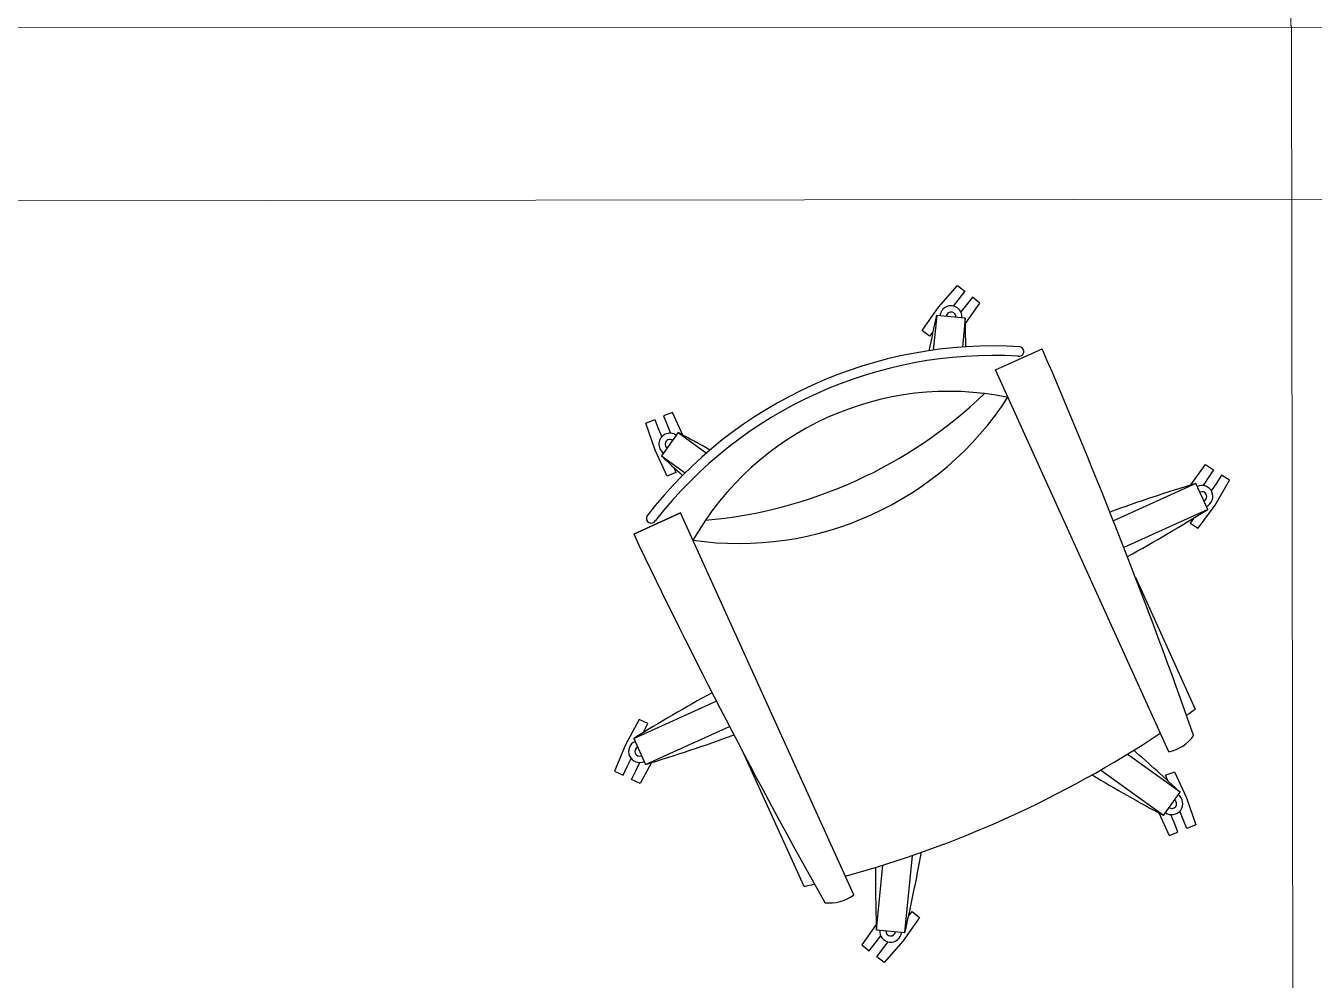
# Model space of a CAD drawing. Header units: inches. Extents: x 164.3 to 247.9, y 15.6 to 56.7.
# Drawn here: x 212.789 to 213.901, y 51.704 to 52.528 of the extents above; entities that cross this region are included whole.
import ezdxf

# ---------------------------------------------------------------- set-up
doc = ezdxf.new("R2010")
doc.units = ezdxf.units.IN
doc.header["$MEASUREMENT"] = 0
doc.layers.get('0').update_dxf_attribs({"lineweight": 0})
doc.layers.add('WALL 1 100', color=250, linetype='Continuous', lineweight=9)
doc.layers.add('провода', color=1, linetype='Continuous', lineweight=5)

msp = doc.modelspace()

# ---------------------------------------------------------------- linework, layer by layer
at = {"color": 7, "linetype": 'ByBlock', "lineweight": -2}
for p, q in [((213.577, 52.2856), (213.5932, 52.3043)), ((213.5932, 52.3043), (213.5997, 52.2992)), ((213.5997, 52.2992), (213.5946, 52.2927)), ((213.5946, 52.2927), (213.5897, 52.2865)), ((213.6011, 52.2876), (213.5962, 52.2814)), ((213.6001, 52.2713), (213.6127, 52.289)), ((213.6062, 52.2941), (213.6011, 52.2876)), ((213.6127, 52.289), (213.6062, 52.2941)), ((213.5627, 52.2655), (213.577, 52.2856)), ((213.5754, 52.2784), (213.5724, 52.2484)), ((213.6, 52.276), (213.5754, 52.2784)), ((213.6, 52.276), (213.5975, 52.251)), ((213.5691, 52.2604), (213.5627, 52.2655)), ((213.5721, 52.2642), (213.5691, 52.2604)), ((213.6262, 52.2313), (213.6665, 52.2496)), ((213.7757, 51.9015), (213.6262, 52.2313)), ((213.3243, 52.1855), (213.332, 52.1886)), ((213.332, 52.1886), (213.335, 52.1809)), ((213.3473, 52.1947), (213.3396, 52.1917)), ((213.3396, 52.1917), (213.3427, 52.184)), ((213.3563, 52.175), (213.3473, 52.1947)), ((213.3323, 52.1621), (213.3243, 52.1855)), ((213.335, 52.1809), (213.338, 52.1736)), ((213.3522, 52.1772), (213.3378, 52.1571)), ((213.3427, 52.184), (213.3456, 52.1766)), ((213.3522, 52.1772), (213.3767, 52.1596)), ((213.3427, 52.1396), (213.3323, 52.1621)), ((213.3378, 52.1571), (213.3582, 52.1425)), ((213.3503, 52.1427), (213.3427, 52.1396)), ((213.3485, 52.1472), (213.3503, 52.1427)), ((213.7947, 52.132), (213.8074, 52.1496)), ((213.8074, 52.1496), (213.8143, 52.1451)), ((213.8143, 52.1451), (213.8098, 52.1382)), ((213.7992, 52.1334), (213.7279, 52.101)), ((213.8094, 52.1108), (213.7992, 52.1334)), ((213.8098, 52.1382), (213.8055, 52.1315)), ((213.8168, 52.1337), (213.8124, 52.127)), ((213.8157, 52.1147), (213.8281, 52.1361)), ((213.8212, 52.1406), (213.8168, 52.1337)), ((213.8281, 52.1361), (213.8212, 52.1406)), ((213.8094, 52.1108), (213.737, 52.078)), ((213.8012, 52.0946), (213.8157, 52.1147)), ((213.3542, 52.1079), (213.3138, 52.0896)), ((213.3138, 52.0896), (213.3542, 52.1079)), ((213.5037, 51.7781), (213.3542, 52.1079)), ((213.797, 52.1032), (213.7943, 52.0991)), ((213.7943, 52.0991), (213.8012, 52.0946)), ((213.7469, 52.0524), (213.7985, 51.9385)), ((213.3138, 51.9132), (213.3851, 51.9455)), ((213.3184, 51.9296), (213.3067, 51.9078)), ((213.3259, 51.926), (213.3184, 51.9296)), ((213.3223, 51.9186), (213.3259, 51.926)), ((213.3241, 51.8907), (213.3965, 51.9236)), ((213.3138, 51.9132), (213.3241, 51.8907)), ((213.3222, 51.9184), (213.3223, 51.9186)), ((213.3067, 51.9078), (213.2972, 51.885)), ((213.4609, 51.7854), (213.4092, 51.8992)), ((213.7855, 51.8669), (213.7399, 51.8996)), ((213.3046, 51.8814), (213.3081, 51.8889)), ((213.3081, 51.8889), (213.3116, 51.896)), ((213.3156, 51.8853), (213.319, 51.8925)), ((213.3291, 51.8923), (213.3195, 51.8743)), ((213.2972, 51.885), (213.3046, 51.8814)), ((213.312, 51.8779), (213.3156, 51.8853)), ((213.3195, 51.8743), (213.312, 51.8779)), ((213.7711, 51.8468), (213.7167, 51.8858)), ((213.773, 51.8814), (213.7806, 51.8844)), ((213.7748, 51.8769), (213.773, 51.8814)), ((213.7806, 51.8844), (213.7909, 51.8619)), ((213.7711, 51.8468), (213.7855, 51.8669)), ((213.7909, 51.8619), (213.799, 51.8385)), ((213.767, 51.8491), (213.776, 51.8293)), ((213.7806, 51.8401), (213.7776, 51.8474)), ((213.7882, 51.8431), (213.7853, 51.8505)), ((213.7913, 51.8355), (213.7882, 51.8431)), ((213.776, 51.8293), (213.7836, 51.8324)), ((213.7836, 51.8324), (213.7806, 51.8401)), ((213.799, 51.8385), (213.7913, 51.8355)), ((213.5479, 51.7456), (213.5544, 51.8122)), ((213.5233, 51.748), (213.5288, 51.8038)), ((213.5606, 51.7586), (213.5463, 51.7384)), ((213.5511, 51.7599), (213.5541, 51.7637)), ((213.5541, 51.7637), (213.5606, 51.7586)), ((213.5232, 51.7527), (213.5106, 51.735)), ((213.5222, 51.7364), (213.5271, 51.7427)), ((213.5233, 51.748), (213.5479, 51.7456)), ((213.5106, 51.735), (213.5171, 51.7299)), ((213.5171, 51.7299), (213.5222, 51.7364)), ((213.5236, 51.7248), (213.5287, 51.7313)), ((213.5287, 51.7313), (213.5336, 51.7376)), ((213.5463, 51.7384), (213.53, 51.7198)), ((213.53, 51.7198), (213.5236, 51.7248))]:
    msp.add_line(p, q, dxfattribs=at)
for centre, radius, start, end in [((215.013, 51.9452), 1.4758, 166.9487, 168.1646), ((213.5877, 52.2772), 0.00947, 354.3965, 174.3965), ((213.5877, 52.2772), 0.00412, 354.3965, 174.3965), ((212.1249, 52.2285), 1.4758, 0.8811, 1.8442), ((213.6242, 51.8742), 0.3778, 86.4651, 142.3278), ((213.6242, 51.8742), 0.3696, 86.6893, 142.1037), ((213.6464, 52.2472), 0.00418, 257.3236, 75.7074), ((208.7734, 50.1398), 5.3285, 19.4705, 23.3247), ((213.5858, 51.9588), 0.254, 78.3876, 150.4053), ((213.3406, 52.4993), 0.3993, 275.0353, 313.7576), ((213.4045, 52.3585), 0.277, 261.7786, 327.0143), ((213.345, 52.1672), 0.00947, 54.3965, 234.3965), ((212.6558, 50.8761), 1.4758, 60.6283, 61.8442), ((213.345, 52.1672), 0.00412, 54.3965, 234.3965), ((214.3452, 53.2355), 1.4758, 226.9487, 227.9118), ((214.2294, 50.7217), 1.4758, 106.9487, 109.9895), ((213.8043, 52.1221), 0.00947, 294.3965, 114.3965), ((213.8043, 52.1221), 0.00412, 294.3965, 114.3965), ((213.0308, 53.3645), 1.4758, 298.7215, 301.8442), ((213.3289, 52.1032), 0.00418, 153.0855, 331.4693), ((218.1245, 54.381), 5.3285, 205.4682, 209.3224), ((214.0925, 50.6595), 1.4758, 118.8034, 121.8442), ((213.249, 52.7013), 0.9401, 305.2138, 305.7705), ((213.3189, 51.902), 0.00947, 114.3965, 294.3965), ((212.8938, 53.3024), 1.4758, 286.9487, 290.0714), ((213.249, 52.7013), 0.9401, 285.2562, 303.5367), ((213.7683, 51.9359), 0.0352, 282.2347, 325.4009), ((213.3189, 51.902), 0.00412, 114.3965, 294.3965), ((212.778, 50.7885), 1.4758, 46.9487, 49.0395), ((214.4675, 53.148), 1.4758, 239.0968, 241.8442), ((213.7783, 51.8569), 0.00947, 234.3965, 54.3965), ((213.7783, 51.8569), 0.00412, 234.3965, 54.3965), ((212.1102, 52.0789), 1.4758, 346.9487, 349.6961), ((214.9983, 51.7955), 1.4758, 179.7534, 181.8442), ((213.249, 52.7013), 0.9401, 283.0224, 283.5791), ((213.4828, 51.8064), 0.0352, 263.392, 306.5582), ((213.5356, 51.7468), 0.00947, 174.3965, 354.3965), ((213.5356, 51.7468), 0.00412, 174.3965, 354.3965)]:
    msp.add_arc(centre, radius, start, end, dxfattribs=at)
at = {"layer": 'WALL 1 100', "color": 0}
msp.add_lwpolyline([(209.4435, 52.3736), (222.9019, 52.3886)], dxfattribs=at)
at = {"layer": 'провода', "color": 1}
for p, q in [((213.881, 52.5281), (213.8828, 53.7258)), ((209.3553, 52.5279), (221.764, 52.5255)), ((213.8816, 52.5283), (213.8834, 51.3306))]:
    msp.add_line(p, q, dxfattribs=at)

doc.saveas('drawing.dxf')
